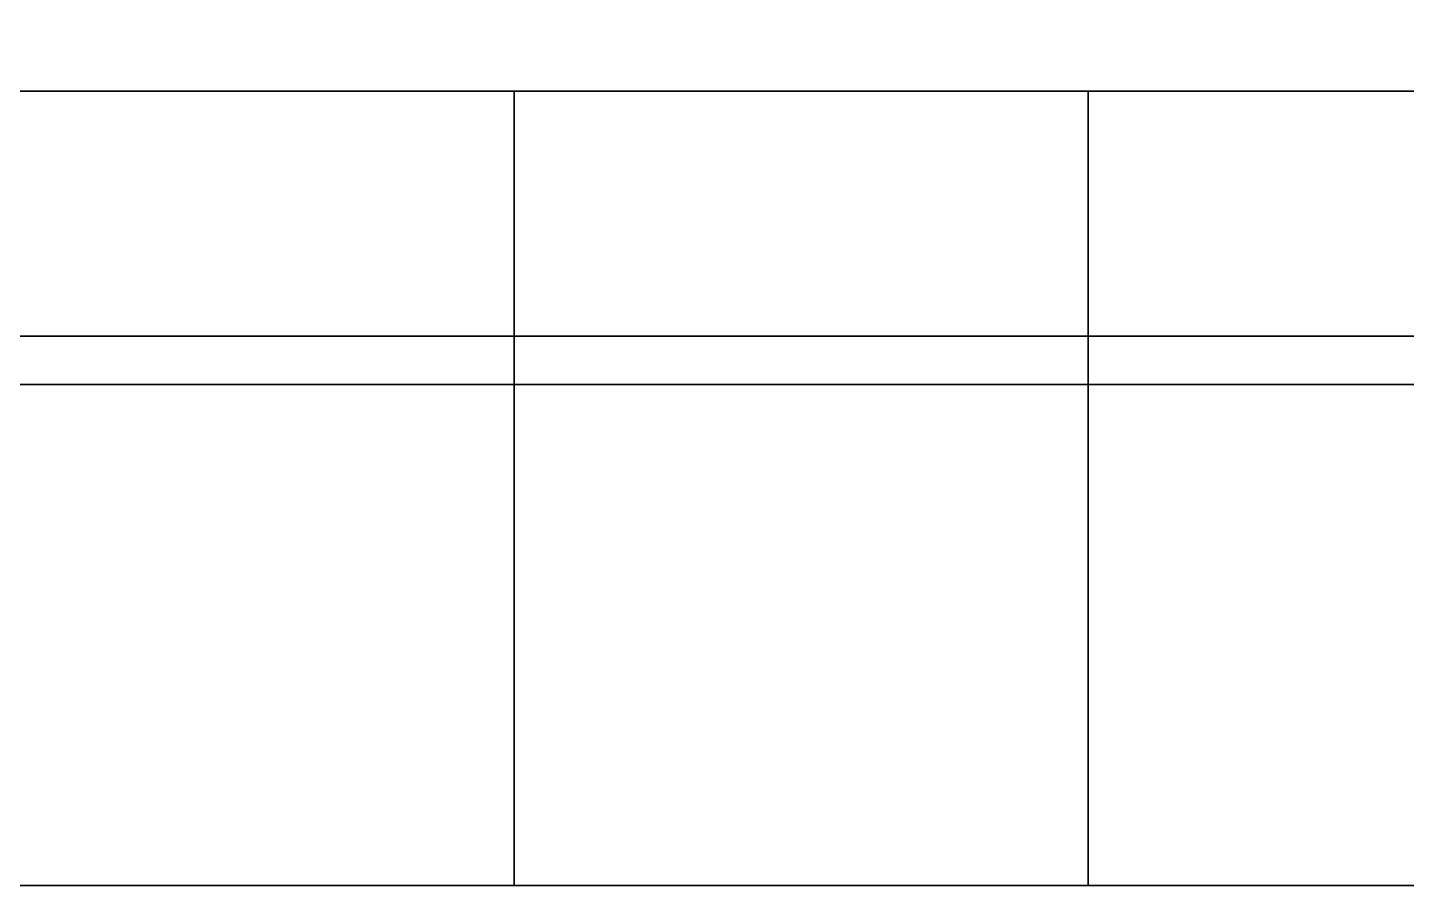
# Model space of a CAD drawing. Header units: metres. Extents: x 0 to 34.6, y -10.7 to 20.6.
# Drawn here: x 12.6661 to 13.1002, y 0 to 0.27 of the extents above; entities that cross this region are included whole.
import ezdxf

# ---------------------------------------------------------------- set-up
doc = ezdxf.new("R2010")
doc.units = ezdxf.units.M
doc.header["$MEASUREMENT"] = 0
doc.layers.get('0').update_dxf_attribs({"linetype": 'CONTINUOUS'})
doc.layers.add('PYDXF', color=90, linetype='CONTINUOUS')

msp = doc.modelspace()

# ---------------------------------------------------------------- linework, layer by layer
for points in [[(12.81932, 0.25), (12.2, 0.25), (12.2, 0.25), (12.81932, 0.25)], [(12.2, 0), (12.2, 0.25), (12.81932, 0.25), (12.81932, 0)], [(12.81932, 0), (12.81932, 0.25), (12.2, 0.25), (12.2, 0)], [(12.81932, 0), (12.81932, 0.25), (13, 0.25), (13, 0)], [(13, 0.25), (12.81932, 0.25), (12.81932, 0.25), (13, 0.25)], [(13, 0), (13, 0.25), (12.81932, 0.25), (12.81932, 0)], [(13, 0), (13, 0.25), (13, 0.25), (13, 0)], [(13, 0), (13, 0.25), (20, 0.25), (20, 0)], [(13, 0), (20, 0), (20, 0.25), (13, 0.25)], [(13.39705, 0.17292, 2.5), (13.39705, 0.15768, 2.5), (11.85583, 0.15768, 2.5), (11.85583, 0.17292, 2.5)], [(13.39705, 0.15768, 2.5), (13.39705, 0.17292, 2.5), (11.85583, 0.17292, 2.5), (11.85583, 0.15768, 2.5)], [(13.39705, 0.15768, 2.5), (13.39705, 0.15768, 2.5), (11.85583, 0.15768, 2.5)], [(12.2, 0), (12.81932, 0), (12.81932, 0), (12.2, 0)], [(12.2, 0), (12.81932, 0), (12.81932, 0), (12.2, 0)], [(12.81932, 0), (13, 0), (13, 0), (12.81932, 0)], [(12.81932, 0), (13, 0), (13, 0), (12.81932, 0)], [(13, 0), (20, 0), (20, 0), (13, 0)]]:
    msp.add_3dface(points)
at = {"layer": 'PYDXF', "linetype": 'Continuous'}
msp.add_lwpolyline([(0, 8.5), (30, 8.5), (30, 0), (0, 0)], close=True, dxfattribs=at)

doc.saveas('drawing.dxf')
